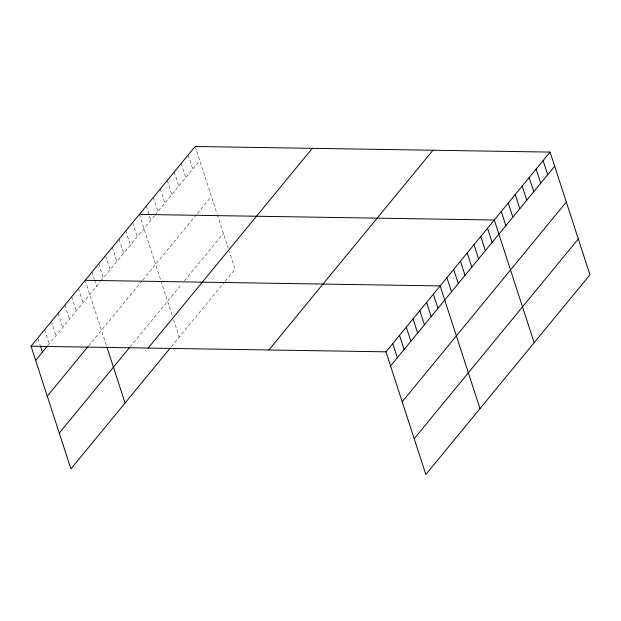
<?xml version="1.0" encoding="UTF-8"?>
<svg xmlns="http://www.w3.org/2000/svg" width="621" height="621" viewBox="0 0 621 621"><rect width="100%" height="100%" fill="white"/><g stroke="black" fill="none" stroke-linecap="round" stroke-linejoin="round"><path stroke-width="0.47" stroke-dasharray="3.1 2.33" d="M47.957 345.392L100.268 281.724M100.881 280.971L154.419 215.805M155.002 215.099L199.76 160.629M88.516 346.006L142.062 280.839M142.675 280.087L196.283 214.843M197.447 213.422L211.396 196.446M130.045 346.953L181.542 284.286M184.445 280.746L223.389 233.349M171.225 346.821L224.561 281.903M225.144 281.197L235.025 269.172L229.359 251.722M195.165 146.486L217.109 214.02M217.389 214.897L228.163 248.043M188.186 154.971L192.782 169.122M181.216 163.463L185.811 177.606M174.237 171.947L178.832 186.098M167.266 180.439L171.862 194.583M160.288 188.931L164.883 203.075M153.317 197.416L157.913 211.567M146.339 205.908L150.934 220.051M139.368 214.392L160.738 280.172M161.025 281.057L172.366 315.957M173.554 319.629L179.228 337.079M132.591 222.636L137.194 236.78M125.822 230.872L130.418 245.023M119.053 239.116L123.649 253.259M112.285 247.352L116.88 261.495M105.516 255.588L110.111 269.739M98.747 263.832L103.342 277.975M91.978 272.068L94.276 279.147M94.563 280.024L96.573 286.219M85.209 280.312L106.579 346.091M78.44 288.548L83.035 302.699M71.671 296.791L76.267 310.935M64.894 305.027L69.498 319.171M58.126 313.263L62.729 327.414M51.357 321.507L55.952 335.65M44.588 329.743L49.183 343.894M38.106 338.872L40.117 345.059"/><path stroke-width="0.93" d="M169.999 348.319L70.91 468.909L31.05 346.223L195.165 146.486L550.09 152.091L589.95 274.777L425.835 474.514L385.975 351.828L550.09 152.091M35.645 360.374L47.336 346.138M47.281 396.19L87.903 346.751M59.274 433.093L129.432 347.706M148.178 348.07L312.285 148.334M268.846 349.98L432.961 150.235M390.57 365.979L554.685 166.234M402.206 401.795L566.321 202.05M414.199 438.698L578.314 238.961M139.368 214.392L494.285 220.005L534.153 342.691M85.209 280.312L440.134 285.916L479.994 408.602M31.05 346.223L385.975 351.828M543.111 160.575L547.706 174.726M536.14 169.067L540.736 183.211M529.162 177.559L533.757 191.703M522.191 186.044L526.787 200.195M515.213 194.536L519.808 208.679M508.234 203.02L512.837 217.171M501.263 211.513L505.859 225.656M487.516 228.241L492.111 242.384M480.747 236.477L485.343 250.628M473.978 244.721L478.574 258.864M467.209 252.957L471.805 267.108M460.44 261.2L465.036 275.344M453.672 269.436L458.267 283.58M446.903 277.68L451.498 291.823M433.365 294.152L437.96 308.303M426.588 302.396L431.191 316.539M419.819 310.632L424.422 324.783M413.05 318.876L417.646 333.019M406.281 327.112L410.877 341.255M399.513 335.356L404.108 349.499M392.744 343.592L397.339 357.735M106.866 346.968L125.069 402.998M40.404 345.944L42.414 352.13"/></g></svg>
